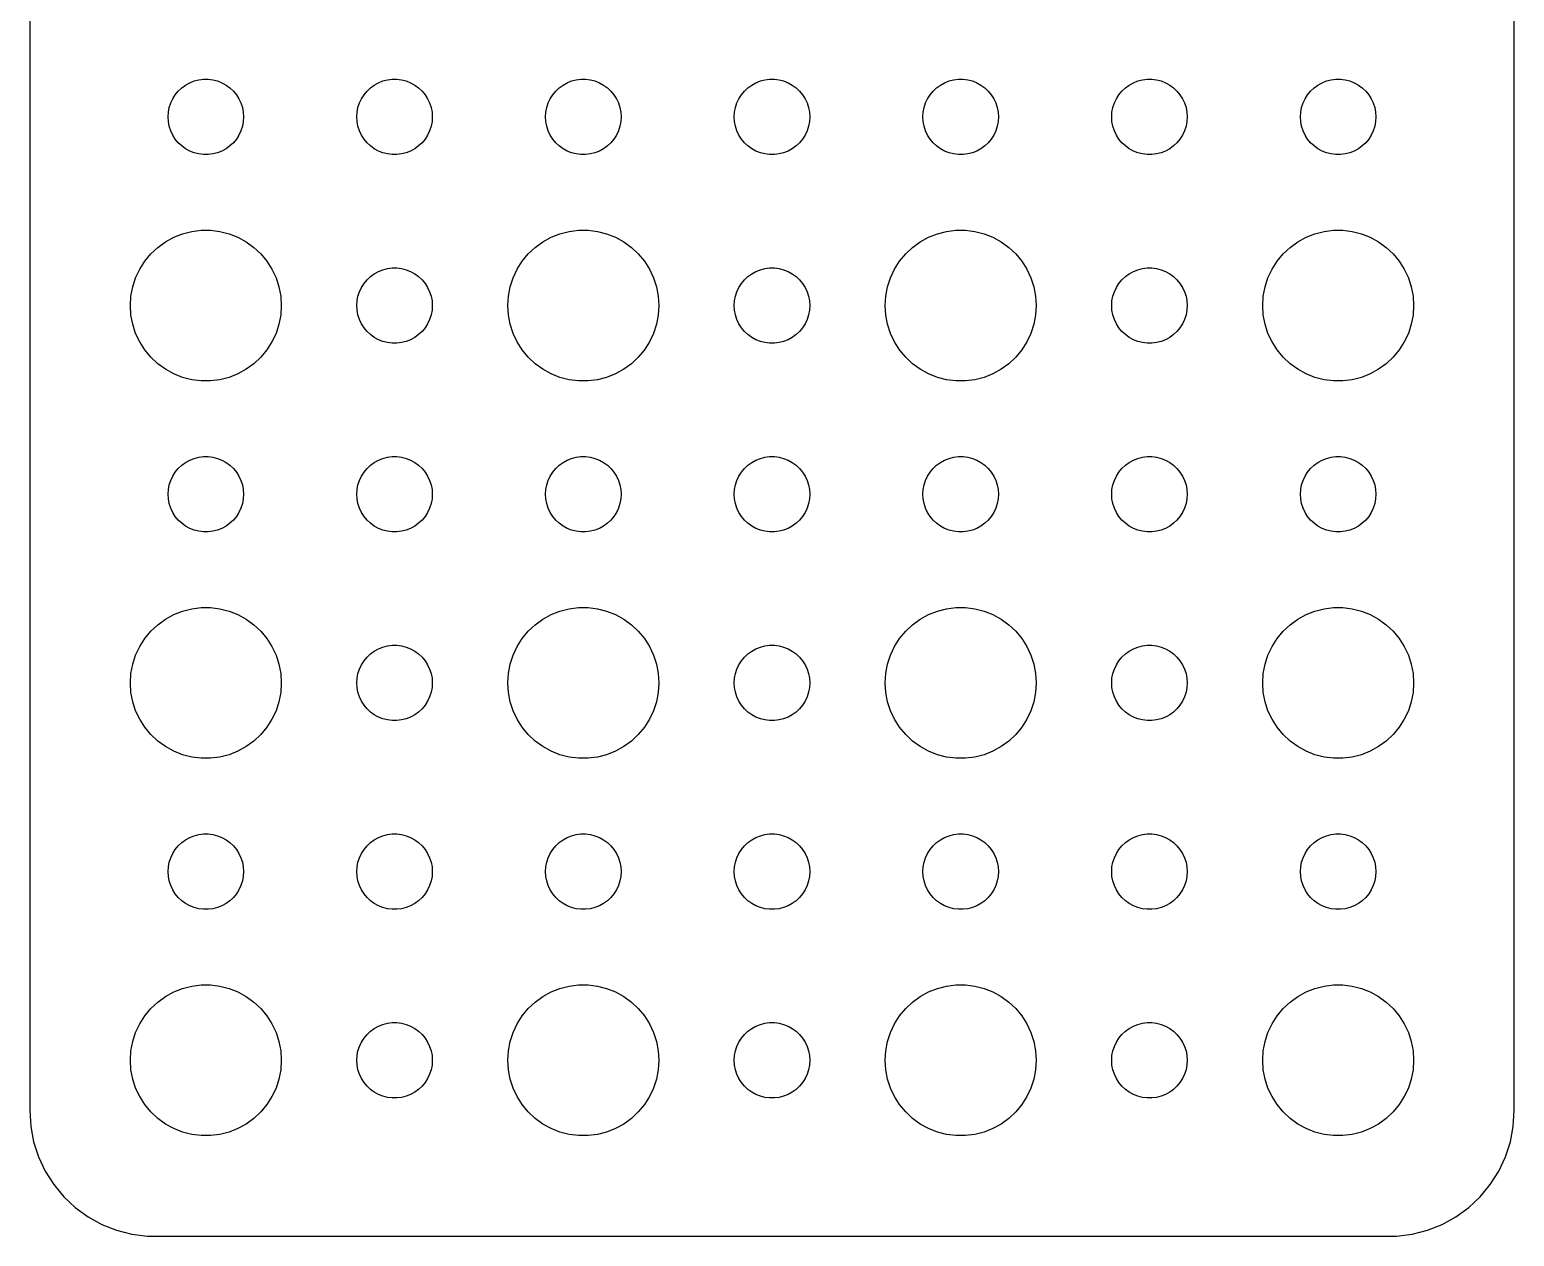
# Model space of a CAD drawing. Extents: x -30 to 30, y -52 to 52.
# Drawn here: x -29.5 to 29.5, y -52 to -4 of the extents above; entities that cross this region are included whole.
import ezdxf

# ---------------------------------------------------------------- set-up
doc = ezdxf.new("R2010")
doc.units = 0
doc.layers.get('0').update_dxf_attribs({"linetype": 'CONTINUOUS'})

msp = doc.modelspace()

# ---------------------------------------------------------------- linework, layer by layer
msp.add_lwpolyline([(-29.5, 47), (-29.5, -47), (-29.4606, -47.6267), (-29.3429, -48.2434), (-29.1489, -48.8406), (-28.8815, -49.4088), (-28.5451, -49.9389), (-28.1448, -50.4227), (-27.6871, -50.8526), (-27.1791, -51.2216), (-26.6289, -51.5241), (-26.0451, -51.7553), (-25.4369, -51.9114), (-24.814, -51.9901), (-24.5, -51.9901), (-24.5, -51.997), (24.5, -51.997), (24.5, -51.9901), (24.814, -51.9901), (25.4369, -51.9114), (26.0451, -51.7553), (26.6289, -51.5241), (27.1791, -51.2216), (27.6871, -50.8526), (28.1448, -50.4227), (28.5451, -49.9389), (28.8815, -49.4088), (29.1489, -48.8406), (29.3429, -48.2434), (29.4606, -47.6267), (29.5, -47), (29.5, 47)])
for points in [[(-22.5942, -8.99704), (-22.7811, -8.97343), (-22.9635, -8.92658), (-23.1387, -8.85724), (-23.3037, -8.76649), (-23.4561, -8.65577), (-23.5935, -8.52682), (-23.7135, -8.38168), (-23.8145, -8.22263), (-23.8947, -8.05219), (-23.9529, -7.87303), (-23.9882, -7.688), (-24, -7.5), (-23.9882, -7.312), (-23.9529, -7.12697), (-23.8947, -6.94781), (-23.8145, -6.77737), (-23.7135, -6.61832), (-23.5935, -6.47318), (-23.4561, -6.34423), (-23.3037, -6.23351), (-23.1387, -6.14276), (-22.9635, -6.07342), (-22.7811, -6.02657), (-22.5942, -6.00296), (-22.4058, -6.00296), (-22.2189, -6.02657), (-22.0365, -6.07342), (-21.8613, -6.14276), (-21.6963, -6.23351), (-21.5439, -6.34423), (-21.4065, -6.47318), (-21.2865, -6.61832), (-21.1855, -6.77737), (-21.1053, -6.94781), (-21.0471, -7.12697), (-21.0118, -7.312), (-21, -7.5), (-21.0118, -7.688), (-21.0471, -7.87303), (-21.1053, -8.05219), (-21.1855, -8.22263), (-21.2865, -8.38168), (-21.4065, -8.52682), (-21.5439, -8.65577), (-21.6963, -8.76649), (-21.8613, -8.85724), (-22.0365, -8.92658), (-22.2189, -8.97343), (-22.4058, -8.99704)], [(-15.0942, -8.99704), (-15.2811, -8.97343), (-15.4635, -8.92658), (-15.6387, -8.85724), (-15.8037, -8.76649), (-15.9561, -8.65577), (-16.0935, -8.52682), (-16.2135, -8.38168), (-16.3145, -8.22263), (-16.3947, -8.05219), (-16.4529, -7.87303), (-16.4882, -7.688), (-16.5, -7.5), (-16.4882, -7.312), (-16.4529, -7.12697), (-16.3947, -6.94781), (-16.3145, -6.77737), (-16.2135, -6.61832), (-16.0935, -6.47318), (-15.9561, -6.34423), (-15.8037, -6.23351), (-15.6387, -6.14276), (-15.4635, -6.07342), (-15.2811, -6.02657), (-15.0942, -6.00296), (-14.9058, -6.00296), (-14.7189, -6.02657), (-14.5365, -6.07342), (-14.3613, -6.14276), (-14.1963, -6.23351), (-14.0439, -6.34423), (-13.9065, -6.47318), (-13.7865, -6.61832), (-13.6855, -6.77737), (-13.6053, -6.94781), (-13.5471, -7.12697), (-13.5118, -7.312), (-13.5, -7.5), (-13.5118, -7.688), (-13.5471, -7.87303), (-13.6053, -8.05219), (-13.6855, -8.22263), (-13.7865, -8.38168), (-13.9065, -8.52682), (-14.0439, -8.65577), (-14.1963, -8.76649), (-14.3613, -8.85724), (-14.5365, -8.92658), (-14.7189, -8.97343), (-14.9058, -8.99704)], [(-7.59419, -8.99704), (-7.78107, -8.97343), (-7.96353, -8.92658), (-8.13867, -8.85724), (-8.30374, -8.76649), (-8.45614, -8.65577), (-8.59345, -8.52682), (-8.71353, -8.38168), (-8.81446, -8.22263), (-8.89466, -8.05219), (-8.95287, -7.87303), (-8.98817, -7.688), (-9, -7.5), (-8.98817, -7.312), (-8.95287, -7.12697), (-8.89466, -6.94781), (-8.81446, -6.77737), (-8.71353, -6.61832), (-8.59345, -6.47318), (-8.45614, -6.34423), (-8.30374, -6.23351), (-8.13867, -6.14276), (-7.96353, -6.07342), (-7.78107, -6.02657), (-7.59419, -6.00296), (-7.40581, -6.00296), (-7.21893, -6.02657), (-7.03647, -6.07342), (-6.86133, -6.14276), (-6.69626, -6.23351), (-6.54386, -6.34423), (-6.40655, -6.47318), (-6.28647, -6.61832), (-6.18554, -6.77737), (-6.10534, -6.94781), (-6.04713, -7.12697), (-6.01183, -7.312), (-6, -7.5), (-6.01183, -7.688), (-6.04713, -7.87303), (-6.10534, -8.05219), (-6.18554, -8.22263), (-6.28647, -8.38168), (-6.40655, -8.52682), (-6.54386, -8.65577), (-6.69626, -8.76649), (-6.86133, -8.85724), (-7.03647, -8.92658), (-7.21893, -8.97343), (-7.40581, -8.99704)], [(-0.094186, -8.99704), (-0.281072, -8.97343), (-0.463525, -8.92658), (-0.638669, -8.85724), (-0.80374, -8.76649), (-0.956136, -8.65577), (-1.09345, -8.52682), (-1.21353, -8.38168), (-1.31446, -8.22263), (-1.39466, -8.05219), (-1.45287, -7.87303), (-1.48817, -7.688), (-1.5, -7.5), (-1.48817, -7.312), (-1.45287, -7.12697), (-1.39466, -6.94781), (-1.31446, -6.77737), (-1.21353, -6.61832), (-1.09345, -6.47318), (-0.956136, -6.34423), (-0.80374, -6.23351), (-0.638669, -6.14276), (-0.463525, -6.07342), (-0.281072, -6.02657), (-0.094186, -6.00296), (0.094186, -6.00296), (0.281072, -6.02657), (0.463525, -6.07342), (0.638669, -6.14276), (0.80374, -6.23351), (0.956136, -6.34423), (1.09345, -6.47318), (1.21353, -6.61832), (1.31446, -6.77737), (1.39466, -6.94781), (1.45287, -7.12697), (1.48817, -7.312), (1.5, -7.5), (1.48817, -7.688), (1.45287, -7.87303), (1.39466, -8.05219), (1.31446, -8.22263), (1.21353, -8.38168), (1.09345, -8.52682), (0.956136, -8.65577), (0.80374, -8.76649), (0.638669, -8.85724), (0.463525, -8.92658), (0.281072, -8.97343), (0.094186, -8.99704)], [(7.40581, -8.99704), (7.21893, -8.97343), (7.03647, -8.92658), (6.86133, -8.85724), (6.69626, -8.76649), (6.54386, -8.65577), (6.40655, -8.52682), (6.28647, -8.38168), (6.18554, -8.22263), (6.10534, -8.05219), (6.04713, -7.87303), (6.01183, -7.688), (6, -7.5), (6.01183, -7.312), (6.04713, -7.12697), (6.10534, -6.94781), (6.18554, -6.77737), (6.28647, -6.61832), (6.40655, -6.47318), (6.54386, -6.34423), (6.69626, -6.23351), (6.86133, -6.14276), (7.03647, -6.07342), (7.21893, -6.02657), (7.40581, -6.00296), (7.59419, -6.00296), (7.78107, -6.02657), (7.96353, -6.07342), (8.13867, -6.14276), (8.30374, -6.23351), (8.45614, -6.34423), (8.59345, -6.47318), (8.71353, -6.61832), (8.81446, -6.77737), (8.89466, -6.94781), (8.95287, -7.12697), (8.98817, -7.312), (9, -7.5), (8.98817, -7.688), (8.95287, -7.87303), (8.89466, -8.05219), (8.81446, -8.22263), (8.71353, -8.38168), (8.59345, -8.52682), (8.45614, -8.65577), (8.30374, -8.76649), (8.13867, -8.85724), (7.96353, -8.92658), (7.78107, -8.97343), (7.59419, -8.99704)], [(14.9058, -8.99704), (14.7189, -8.97343), (14.5365, -8.92658), (14.3613, -8.85724), (14.1963, -8.76649), (14.0439, -8.65577), (13.9065, -8.52682), (13.7865, -8.38168), (13.6855, -8.22263), (13.6053, -8.05219), (13.5471, -7.87303), (13.5118, -7.688), (13.5, -7.5), (13.5118, -7.312), (13.5471, -7.12697), (13.6053, -6.94781), (13.6855, -6.77737), (13.7865, -6.61832), (13.9065, -6.47318), (14.0439, -6.34423), (14.1963, -6.23351), (14.3613, -6.14276), (14.5365, -6.07342), (14.7189, -6.02657), (14.9058, -6.00296), (15.0942, -6.00296), (15.2811, -6.02657), (15.4635, -6.07342), (15.6387, -6.14276), (15.8037, -6.23351), (15.9561, -6.34423), (16.0935, -6.47318), (16.2135, -6.61832), (16.3145, -6.77737), (16.3947, -6.94781), (16.4529, -7.12697), (16.4882, -7.312), (16.5, -7.5), (16.4882, -7.688), (16.4529, -7.87303), (16.3947, -8.05219), (16.3145, -8.22263), (16.2135, -8.38168), (16.0935, -8.52682), (15.9561, -8.65577), (15.8037, -8.76649), (15.6387, -8.85724), (15.4635, -8.92658), (15.2811, -8.97343), (15.0942, -8.99704)], [(22.4058, -8.99704), (22.2189, -8.97343), (22.0365, -8.92658), (21.8613, -8.85724), (21.6963, -8.76649), (21.5439, -8.65577), (21.4065, -8.52682), (21.2865, -8.38168), (21.1855, -8.22263), (21.1053, -8.05219), (21.0471, -7.87303), (21.0118, -7.688), (21, -7.5), (21.0118, -7.312), (21.0471, -7.12697), (21.1053, -6.94781), (21.1855, -6.77737), (21.2865, -6.61832), (21.4065, -6.47318), (21.5439, -6.34423), (21.6963, -6.23351), (21.8613, -6.14276), (22.0365, -6.07342), (22.2189, -6.02657), (22.4058, -6.00296), (22.5942, -6.00296), (22.7811, -6.02657), (22.9635, -6.07342), (23.1387, -6.14276), (23.3037, -6.23351), (23.4561, -6.34423), (23.5935, -6.47318), (23.7135, -6.61832), (23.8145, -6.77737), (23.8947, -6.94781), (23.9529, -7.12697), (23.9882, -7.312), (24, -7.5), (23.9882, -7.688), (23.9529, -7.87303), (23.8947, -8.05219), (23.8145, -8.22263), (23.7135, -8.38168), (23.5935, -8.52682), (23.4561, -8.65577), (23.3037, -8.76649), (23.1387, -8.85724), (22.9635, -8.92658), (22.7811, -8.97343), (22.5942, -8.99704)], [(-22.6884, -17.9941), (-23.0621, -17.9469), (-23.4271, -17.8532), (-23.7773, -17.7145), (-24.1075, -17.533), (-24.4123, -17.3115), (-24.6869, -17.0536), (-24.9271, -16.7634), (-25.1289, -16.4453), (-25.2893, -16.1044), (-25.4057, -15.7461), (-25.4763, -15.376), (-25.5, -15), (-25.4763, -14.624), (-25.4057, -14.2539), (-25.2893, -13.8956), (-25.1289, -13.5547), (-24.9271, -13.2366), (-24.6869, -12.9464), (-24.4123, -12.6885), (-24.1075, -12.467), (-23.7773, -12.2855), (-23.4271, -12.1468), (-23.0621, -12.0531), (-22.6884, -12.0059), (-22.3116, -12.0059), (-21.9379, -12.0531), (-21.5729, -12.1468), (-21.2227, -12.2855), (-20.8925, -12.467), (-20.5877, -12.6885), (-20.3131, -12.9464), (-20.0729, -13.2366), (-19.8711, -13.5547), (-19.7107, -13.8956), (-19.5943, -14.2539), (-19.5237, -14.624), (-19.5, -15), (-19.5237, -15.376), (-19.5943, -15.7461), (-19.7107, -16.1044), (-19.8711, -16.4453), (-20.0729, -16.7634), (-20.3131, -17.0536), (-20.5877, -17.3115), (-20.8925, -17.533), (-21.2227, -17.7145), (-21.5729, -17.8532), (-21.9379, -17.9469), (-22.3116, -17.9941)], [(-7.68837, -17.9941), (-8.06214, -17.9469), (-8.42705, -17.8532), (-8.77734, -17.7145), (-9.10748, -17.533), (-9.41227, -17.3115), (-9.68691, -17.0536), (-9.92705, -16.7634), (-10.1289, -16.4453), (-10.2893, -16.1044), (-10.4057, -15.7461), (-10.4763, -15.376), (-10.5, -15), (-10.4763, -14.624), (-10.4057, -14.2539), (-10.2893, -13.8956), (-10.1289, -13.5547), (-9.92705, -13.2366), (-9.68691, -12.9464), (-9.41227, -12.6885), (-9.10748, -12.467), (-8.77734, -12.2855), (-8.42705, -12.1468), (-8.06214, -12.0531), (-7.68837, -12.0059), (-7.31163, -12.0059), (-6.93786, -12.0531), (-6.57295, -12.1468), (-6.22266, -12.2855), (-5.89252, -12.467), (-5.58773, -12.6885), (-5.31309, -12.9464), (-5.07295, -13.2366), (-4.87108, -13.5547), (-4.71067, -13.8956), (-4.59425, -14.2539), (-4.52366, -14.624), (-4.5, -15), (-4.52366, -15.376), (-4.59425, -15.7461), (-4.71067, -16.1044), (-4.87108, -16.4453), (-5.07295, -16.7634), (-5.31309, -17.0536), (-5.58773, -17.3115), (-5.89252, -17.533), (-6.22266, -17.7145), (-6.57295, -17.8532), (-6.93786, -17.9469), (-7.31163, -17.9941)], [(7.31163, -17.9941), (6.93786, -17.9469), (6.57295, -17.8532), (6.22266, -17.7145), (5.89252, -17.533), (5.58773, -17.3115), (5.31309, -17.0536), (5.07295, -16.7634), (4.87108, -16.4453), (4.71067, -16.1044), (4.59425, -15.7461), (4.52366, -15.376), (4.5, -15), (4.52366, -14.624), (4.59425, -14.2539), (4.71067, -13.8956), (4.87108, -13.5547), (5.07295, -13.2366), (5.31309, -12.9464), (5.58773, -12.6885), (5.89252, -12.467), (6.22266, -12.2855), (6.57295, -12.1468), (6.93786, -12.0531), (7.31163, -12.0059), (7.68837, -12.0059), (8.06214, -12.0531), (8.42705, -12.1468), (8.77734, -12.2855), (9.10748, -12.467), (9.41227, -12.6885), (9.68691, -12.9464), (9.92705, -13.2366), (10.1289, -13.5547), (10.2893, -13.8956), (10.4057, -14.2539), (10.4763, -14.624), (10.5, -15), (10.4763, -15.376), (10.4057, -15.7461), (10.2893, -16.1044), (10.1289, -16.4453), (9.92705, -16.7634), (9.68691, -17.0536), (9.41227, -17.3115), (9.10748, -17.533), (8.77734, -17.7145), (8.42705, -17.8532), (8.06214, -17.9469), (7.68837, -17.9941)], [(22.3116, -17.9941), (21.9379, -17.9469), (21.5729, -17.8532), (21.2227, -17.7145), (20.8925, -17.533), (20.5877, -17.3115), (20.3131, -17.0536), (20.0729, -16.7634), (19.8711, -16.4453), (19.7107, -16.1044), (19.5943, -15.7461), (19.5237, -15.376), (19.5, -15), (19.5237, -14.624), (19.5943, -14.2539), (19.7107, -13.8956), (19.8711, -13.5547), (20.0729, -13.2366), (20.3131, -12.9464), (20.5877, -12.6885), (20.8925, -12.467), (21.2227, -12.2855), (21.5729, -12.1468), (21.9379, -12.0531), (22.3116, -12.0059), (22.6884, -12.0059), (23.0621, -12.0531), (23.4271, -12.1468), (23.7773, -12.2855), (24.1075, -12.467), (24.4123, -12.6885), (24.6869, -12.9464), (24.9271, -13.2366), (25.1289, -13.5547), (25.2893, -13.8956), (25.4057, -14.2539), (25.4763, -14.624), (25.5, -15), (25.4763, -15.376), (25.4057, -15.7461), (25.2893, -16.1044), (25.1289, -16.4453), (24.9271, -16.7634), (24.6869, -17.0536), (24.4123, -17.3115), (24.1075, -17.533), (23.7773, -17.7145), (23.4271, -17.8532), (23.0621, -17.9469), (22.6884, -17.9941)], [(-15.0942, -16.497), (-15.2811, -16.4734), (-15.4635, -16.4266), (-15.6387, -16.3572), (-15.8037, -16.2665), (-15.9561, -16.1558), (-16.0935, -16.0268), (-16.2135, -15.8817), (-16.3145, -15.7226), (-16.3947, -15.5522), (-16.4529, -15.373), (-16.4882, -15.188), (-16.5, -15), (-16.4882, -14.812), (-16.4529, -14.627), (-16.3947, -14.4478), (-16.3145, -14.2774), (-16.2135, -14.1183), (-16.0935, -13.9732), (-15.9561, -13.8442), (-15.8037, -13.7335), (-15.6387, -13.6428), (-15.4635, -13.5734), (-15.2811, -13.5266), (-15.0942, -13.503), (-14.9058, -13.503), (-14.7189, -13.5266), (-14.5365, -13.5734), (-14.3613, -13.6428), (-14.1963, -13.7335), (-14.0439, -13.8442), (-13.9065, -13.9732), (-13.7865, -14.1183), (-13.6855, -14.2774), (-13.6053, -14.4478), (-13.5471, -14.627), (-13.5118, -14.812), (-13.5, -15), (-13.5118, -15.188), (-13.5471, -15.373), (-13.6053, -15.5522), (-13.6855, -15.7226), (-13.7865, -15.8817), (-13.9065, -16.0268), (-14.0439, -16.1558), (-14.1963, -16.2665), (-14.3613, -16.3572), (-14.5365, -16.4266), (-14.7189, -16.4734), (-14.9058, -16.497)], [(-0.094186, -16.497), (-0.281072, -16.4734), (-0.463525, -16.4266), (-0.638669, -16.3572), (-0.80374, -16.2665), (-0.956136, -16.1558), (-1.09345, -16.0268), (-1.21353, -15.8817), (-1.31446, -15.7226), (-1.39466, -15.5522), (-1.45287, -15.373), (-1.48817, -15.188), (-1.5, -15), (-1.48817, -14.812), (-1.45287, -14.627), (-1.39466, -14.4478), (-1.31446, -14.2774), (-1.21353, -14.1183), (-1.09345, -13.9732), (-0.956136, -13.8442), (-0.80374, -13.7335), (-0.638669, -13.6428), (-0.463525, -13.5734), (-0.281072, -13.5266), (-0.094186, -13.503), (0.094186, -13.503), (0.281072, -13.5266), (0.463525, -13.5734), (0.638669, -13.6428), (0.80374, -13.7335), (0.956136, -13.8442), (1.09345, -13.9732), (1.21353, -14.1183), (1.31446, -14.2774), (1.39466, -14.4478), (1.45287, -14.627), (1.48817, -14.812), (1.5, -15), (1.48817, -15.188), (1.45287, -15.373), (1.39466, -15.5522), (1.31446, -15.7226), (1.21353, -15.8817), (1.09345, -16.0268), (0.956136, -16.1558), (0.80374, -16.2665), (0.638669, -16.3572), (0.463525, -16.4266), (0.281072, -16.4734), (0.094186, -16.497)], [(14.9058, -16.497), (14.7189, -16.4734), (14.5365, -16.4266), (14.3613, -16.3572), (14.1963, -16.2665), (14.0439, -16.1558), (13.9065, -16.0268), (13.7865, -15.8817), (13.6855, -15.7226), (13.6053, -15.5522), (13.5471, -15.373), (13.5118, -15.188), (13.5, -15), (13.5118, -14.812), (13.5471, -14.627), (13.6053, -14.4478), (13.6855, -14.2774), (13.7865, -14.1183), (13.9065, -13.9732), (14.0439, -13.8442), (14.1963, -13.7335), (14.3613, -13.6428), (14.5365, -13.5734), (14.7189, -13.5266), (14.9058, -13.503), (15.0942, -13.503), (15.2811, -13.5266), (15.4635, -13.5734), (15.6387, -13.6428), (15.8037, -13.7335), (15.9561, -13.8442), (16.0935, -13.9732), (16.2135, -14.1183), (16.3145, -14.2774), (16.3947, -14.4478), (16.4529, -14.627), (16.4882, -14.812), (16.5, -15), (16.4882, -15.188), (16.4529, -15.373), (16.3947, -15.5522), (16.3145, -15.7226), (16.2135, -15.8817), (16.0935, -16.0268), (15.9561, -16.1558), (15.8037, -16.2665), (15.6387, -16.3572), (15.4635, -16.4266), (15.2811, -16.4734), (15.0942, -16.497)], [(-22.5942, -23.997), (-22.7811, -23.9734), (-22.9635, -23.9266), (-23.1387, -23.8572), (-23.3037, -23.7665), (-23.4561, -23.6558), (-23.5935, -23.5268), (-23.7135, -23.3817), (-23.8145, -23.2226), (-23.8947, -23.0522), (-23.9529, -22.873), (-23.9882, -22.688), (-24, -22.5), (-23.9882, -22.312), (-23.9529, -22.127), (-23.8947, -21.9478), (-23.8145, -21.7774), (-23.7135, -21.6183), (-23.5935, -21.4732), (-23.4561, -21.3442), (-23.3037, -21.2335), (-23.1387, -21.1428), (-22.9635, -21.0734), (-22.7811, -21.0266), (-22.5942, -21.003), (-22.4058, -21.003), (-22.2189, -21.0266), (-22.0365, -21.0734), (-21.8613, -21.1428), (-21.6963, -21.2335), (-21.5439, -21.3442), (-21.4065, -21.4732), (-21.2865, -21.6183), (-21.1855, -21.7774), (-21.1053, -21.9478), (-21.0471, -22.127), (-21.0118, -22.312), (-21, -22.5), (-21.0118, -22.688), (-21.0471, -22.873), (-21.1053, -23.0522), (-21.1855, -23.2226), (-21.2865, -23.3817), (-21.4065, -23.5268), (-21.5439, -23.6558), (-21.6963, -23.7665), (-21.8613, -23.8572), (-22.0365, -23.9266), (-22.2189, -23.9734), (-22.4058, -23.997)], [(-15.0942, -23.997), (-15.2811, -23.9734), (-15.4635, -23.9266), (-15.6387, -23.8572), (-15.8037, -23.7665), (-15.9561, -23.6558), (-16.0935, -23.5268), (-16.2135, -23.3817), (-16.3145, -23.2226), (-16.3947, -23.0522), (-16.4529, -22.873), (-16.4882, -22.688), (-16.5, -22.5), (-16.4882, -22.312), (-16.4529, -22.127), (-16.3947, -21.9478), (-16.3145, -21.7774), (-16.2135, -21.6183), (-16.0935, -21.4732), (-15.9561, -21.3442), (-15.8037, -21.2335), (-15.6387, -21.1428), (-15.4635, -21.0734), (-15.2811, -21.0266), (-15.0942, -21.003), (-14.9058, -21.003), (-14.7189, -21.0266), (-14.5365, -21.0734), (-14.3613, -21.1428), (-14.1963, -21.2335), (-14.0439, -21.3442), (-13.9065, -21.4732), (-13.7865, -21.6183), (-13.6855, -21.7774), (-13.6053, -21.9478), (-13.5471, -22.127), (-13.5118, -22.312), (-13.5, -22.5), (-13.5118, -22.688), (-13.5471, -22.873), (-13.6053, -23.0522), (-13.6855, -23.2226), (-13.7865, -23.3817), (-13.9065, -23.5268), (-14.0439, -23.6558), (-14.1963, -23.7665), (-14.3613, -23.8572), (-14.5365, -23.9266), (-14.7189, -23.9734), (-14.9058, -23.997)], [(-7.59419, -23.997), (-7.78107, -23.9734), (-7.96353, -23.9266), (-8.13867, -23.8572), (-8.30374, -23.7665), (-8.45614, -23.6558), (-8.59345, -23.5268), (-8.71353, -23.3817), (-8.81446, -23.2226), (-8.89466, -23.0522), (-8.95287, -22.873), (-8.98817, -22.688), (-9, -22.5), (-8.98817, -22.312), (-8.95287, -22.127), (-8.89466, -21.9478), (-8.81446, -21.7774), (-8.71353, -21.6183), (-8.59345, -21.4732), (-8.45614, -21.3442), (-8.30374, -21.2335), (-8.13867, -21.1428), (-7.96353, -21.0734), (-7.78107, -21.0266), (-7.59419, -21.003), (-7.40581, -21.003), (-7.21893, -21.0266), (-7.03647, -21.0734), (-6.86133, -21.1428), (-6.69626, -21.2335), (-6.54386, -21.3442), (-6.40655, -21.4732), (-6.28647, -21.6183), (-6.18554, -21.7774), (-6.10534, -21.9478), (-6.04713, -22.127), (-6.01183, -22.312), (-6, -22.5), (-6.01183, -22.688), (-6.04713, -22.873), (-6.10534, -23.0522), (-6.18554, -23.2226), (-6.28647, -23.3817), (-6.40655, -23.5268), (-6.54386, -23.6558), (-6.69626, -23.7665), (-6.86133, -23.8572), (-7.03647, -23.9266), (-7.21893, -23.9734), (-7.40581, -23.997)], [(-0.094186, -23.997), (-0.281072, -23.9734), (-0.463525, -23.9266), (-0.638669, -23.8572), (-0.80374, -23.7665), (-0.956136, -23.6558), (-1.09345, -23.5268), (-1.21353, -23.3817), (-1.31446, -23.2226), (-1.39466, -23.0522), (-1.45287, -22.873), (-1.48817, -22.688), (-1.5, -22.5), (-1.48817, -22.312), (-1.45287, -22.127), (-1.39466, -21.9478), (-1.31446, -21.7774), (-1.21353, -21.6183), (-1.09345, -21.4732), (-0.956136, -21.3442), (-0.80374, -21.2335), (-0.638669, -21.1428), (-0.463525, -21.0734), (-0.281072, -21.0266), (-0.094186, -21.003), (0.094186, -21.003), (0.281072, -21.0266), (0.463525, -21.0734), (0.638669, -21.1428), (0.80374, -21.2335), (0.956136, -21.3442), (1.09345, -21.4732), (1.21353, -21.6183), (1.31446, -21.7774), (1.39466, -21.9478), (1.45287, -22.127), (1.48817, -22.312), (1.5, -22.5), (1.48817, -22.688), (1.45287, -22.873), (1.39466, -23.0522), (1.31446, -23.2226), (1.21353, -23.3817), (1.09345, -23.5268), (0.956136, -23.6558), (0.80374, -23.7665), (0.638669, -23.8572), (0.463525, -23.9266), (0.281072, -23.9734), (0.094186, -23.997)], [(7.40581, -23.997), (7.21893, -23.9734), (7.03647, -23.9266), (6.86133, -23.8572), (6.69626, -23.7665), (6.54386, -23.6558), (6.40655, -23.5268), (6.28647, -23.3817), (6.18554, -23.2226), (6.10534, -23.0522), (6.04713, -22.873), (6.01183, -22.688), (6, -22.5), (6.01183, -22.312), (6.04713, -22.127), (6.10534, -21.9478), (6.18554, -21.7774), (6.28647, -21.6183), (6.40655, -21.4732), (6.54386, -21.3442), (6.69626, -21.2335), (6.86133, -21.1428), (7.03647, -21.0734), (7.21893, -21.0266), (7.40581, -21.003), (7.59419, -21.003), (7.78107, -21.0266), (7.96353, -21.0734), (8.13867, -21.1428), (8.30374, -21.2335), (8.45614, -21.3442), (8.59345, -21.4732), (8.71353, -21.6183), (8.81446, -21.7774), (8.89466, -21.9478), (8.95287, -22.127), (8.98817, -22.312), (9, -22.5), (8.98817, -22.688), (8.95287, -22.873), (8.89466, -23.0522), (8.81446, -23.2226), (8.71353, -23.3817), (8.59345, -23.5268), (8.45614, -23.6558), (8.30374, -23.7665), (8.13867, -23.8572), (7.96353, -23.9266), (7.78107, -23.9734), (7.59419, -23.997)], [(14.9058, -23.997), (14.7189, -23.9734), (14.5365, -23.9266), (14.3613, -23.8572), (14.1963, -23.7665), (14.0439, -23.6558), (13.9065, -23.5268), (13.7865, -23.3817), (13.6855, -23.2226), (13.6053, -23.0522), (13.5471, -22.873), (13.5118, -22.688), (13.5, -22.5), (13.5118, -22.312), (13.5471, -22.127), (13.6053, -21.9478), (13.6855, -21.7774), (13.7865, -21.6183), (13.9065, -21.4732), (14.0439, -21.3442), (14.1963, -21.2335), (14.3613, -21.1428), (14.5365, -21.0734), (14.7189, -21.0266), (14.9058, -21.003), (15.0942, -21.003), (15.2811, -21.0266), (15.4635, -21.0734), (15.6387, -21.1428), (15.8037, -21.2335), (15.9561, -21.3442), (16.0935, -21.4732), (16.2135, -21.6183), (16.3145, -21.7774), (16.3947, -21.9478), (16.4529, -22.127), (16.4882, -22.312), (16.5, -22.5), (16.4882, -22.688), (16.4529, -22.873), (16.3947, -23.0522), (16.3145, -23.2226), (16.2135, -23.3817), (16.0935, -23.5268), (15.9561, -23.6558), (15.8037, -23.7665), (15.6387, -23.8572), (15.4635, -23.9266), (15.2811, -23.9734), (15.0942, -23.997)], [(22.4058, -23.997), (22.2189, -23.9734), (22.0365, -23.9266), (21.8613, -23.8572), (21.6963, -23.7665), (21.5439, -23.6558), (21.4065, -23.5268), (21.2865, -23.3817), (21.1855, -23.2226), (21.1053, -23.0522), (21.0471, -22.873), (21.0118, -22.688), (21, -22.5), (21.0118, -22.312), (21.0471, -22.127), (21.1053, -21.9478), (21.1855, -21.7774), (21.2865, -21.6183), (21.4065, -21.4732), (21.5439, -21.3442), (21.6963, -21.2335), (21.8613, -21.1428), (22.0365, -21.0734), (22.2189, -21.0266), (22.4058, -21.003), (22.5942, -21.003), (22.7811, -21.0266), (22.9635, -21.0734), (23.1387, -21.1428), (23.3037, -21.2335), (23.4561, -21.3442), (23.5935, -21.4732), (23.7135, -21.6183), (23.8145, -21.7774), (23.8947, -21.9478), (23.9529, -22.127), (23.9882, -22.312), (24, -22.5), (23.9882, -22.688), (23.9529, -22.873), (23.8947, -23.0522), (23.8145, -23.2226), (23.7135, -23.3817), (23.5935, -23.5268), (23.4561, -23.6558), (23.3037, -23.7665), (23.1387, -23.8572), (22.9635, -23.9266), (22.7811, -23.9734), (22.5942, -23.997)], [(-22.6884, -32.9941), (-23.0621, -32.9469), (-23.4271, -32.8532), (-23.7773, -32.7145), (-24.1075, -32.533), (-24.4123, -32.3115), (-24.6869, -32.0536), (-24.9271, -31.7634), (-25.1289, -31.4453), (-25.2893, -31.1044), (-25.4057, -30.7461), (-25.4763, -30.376), (-25.5, -30), (-25.4763, -29.624), (-25.4057, -29.2539), (-25.2893, -28.8956), (-25.1289, -28.5547), (-24.9271, -28.2366), (-24.6869, -27.9464), (-24.4123, -27.6885), (-24.1075, -27.467), (-23.7773, -27.2855), (-23.4271, -27.1468), (-23.0621, -27.0531), (-22.6884, -27.0059), (-22.3116, -27.0059), (-21.9379, -27.0531), (-21.5729, -27.1468), (-21.2227, -27.2855), (-20.8925, -27.467), (-20.5877, -27.6885), (-20.3131, -27.9464), (-20.0729, -28.2366), (-19.8711, -28.5547), (-19.7107, -28.8956), (-19.5943, -29.2539), (-19.5237, -29.624), (-19.5, -30), (-19.5237, -30.376), (-19.5943, -30.7461), (-19.7107, -31.1044), (-19.8711, -31.4453), (-20.0729, -31.7634), (-20.3131, -32.0536), (-20.5877, -32.3115), (-20.8925, -32.533), (-21.2227, -32.7145), (-21.5729, -32.8532), (-21.9379, -32.9469), (-22.3116, -32.9941)], [(-7.68837, -32.9941), (-8.06214, -32.9469), (-8.42705, -32.8532), (-8.77734, -32.7145), (-9.10748, -32.533), (-9.41227, -32.3115), (-9.68691, -32.0536), (-9.92705, -31.7634), (-10.1289, -31.4453), (-10.2893, -31.1044), (-10.4057, -30.7461), (-10.4763, -30.376), (-10.5, -30), (-10.4763, -29.624), (-10.4057, -29.2539), (-10.2893, -28.8956), (-10.1289, -28.5547), (-9.92705, -28.2366), (-9.68691, -27.9464), (-9.41227, -27.6885), (-9.10748, -27.467), (-8.77734, -27.2855), (-8.42705, -27.1468), (-8.06214, -27.0531), (-7.68837, -27.0059), (-7.31163, -27.0059), (-6.93786, -27.0531), (-6.57295, -27.1468), (-6.22266, -27.2855), (-5.89252, -27.467), (-5.58773, -27.6885), (-5.31309, -27.9464), (-5.07295, -28.2366), (-4.87108, -28.5547), (-4.71067, -28.8956), (-4.59425, -29.2539), (-4.52366, -29.624), (-4.5, -30), (-4.52366, -30.376), (-4.59425, -30.7461), (-4.71067, -31.1044), (-4.87108, -31.4453), (-5.07295, -31.7634), (-5.31309, -32.0536), (-5.58773, -32.3115), (-5.89252, -32.533), (-6.22266, -32.7145), (-6.57295, -32.8532), (-6.93786, -32.9469), (-7.31163, -32.9941)], [(7.31163, -32.9941), (6.93786, -32.9469), (6.57295, -32.8532), (6.22266, -32.7145), (5.89252, -32.533), (5.58773, -32.3115), (5.31309, -32.0536), (5.07295, -31.7634), (4.87108, -31.4453), (4.71067, -31.1044), (4.59425, -30.7461), (4.52366, -30.376), (4.5, -30), (4.52366, -29.624), (4.59425, -29.2539), (4.71067, -28.8956), (4.87108, -28.5547), (5.07295, -28.2366), (5.31309, -27.9464), (5.58773, -27.6885), (5.89252, -27.467), (6.22266, -27.2855), (6.57295, -27.1468), (6.93786, -27.0531), (7.31163, -27.0059), (7.68837, -27.0059), (8.06214, -27.0531), (8.42705, -27.1468), (8.77734, -27.2855), (9.10748, -27.467), (9.41227, -27.6885), (9.68691, -27.9464), (9.92705, -28.2366), (10.1289, -28.5547), (10.2893, -28.8956), (10.4057, -29.2539), (10.4763, -29.624), (10.5, -30), (10.4763, -30.376), (10.4057, -30.7461), (10.2893, -31.1044), (10.1289, -31.4453), (9.92705, -31.7634), (9.68691, -32.0536), (9.41227, -32.3115), (9.10748, -32.533), (8.77734, -32.7145), (8.42705, -32.8532), (8.06214, -32.9469), (7.68837, -32.9941)], [(22.3116, -32.9941), (21.9379, -32.9469), (21.5729, -32.8532), (21.2227, -32.7145), (20.8925, -32.533), (20.5877, -32.3115), (20.3131, -32.0536), (20.0729, -31.7634), (19.8711, -31.4453), (19.7107, -31.1044), (19.5943, -30.7461), (19.5237, -30.376), (19.5, -30), (19.5237, -29.624), (19.5943, -29.2539), (19.7107, -28.8956), (19.8711, -28.5547), (20.0729, -28.2366), (20.3131, -27.9464), (20.5877, -27.6885), (20.8925, -27.467), (21.2227, -27.2855), (21.5729, -27.1468), (21.9379, -27.0531), (22.3116, -27.0059), (22.6884, -27.0059), (23.0621, -27.0531), (23.4271, -27.1468), (23.7773, -27.2855), (24.1075, -27.467), (24.4123, -27.6885), (24.6869, -27.9464), (24.9271, -28.2366), (25.1289, -28.5547), (25.2893, -28.8956), (25.4057, -29.2539), (25.4763, -29.624), (25.5, -30), (25.4763, -30.376), (25.4057, -30.7461), (25.2893, -31.1044), (25.1289, -31.4453), (24.9271, -31.7634), (24.6869, -32.0536), (24.4123, -32.3115), (24.1075, -32.533), (23.7773, -32.7145), (23.4271, -32.8532), (23.0621, -32.9469), (22.6884, -32.9941)], [(-15.0942, -31.497), (-15.2811, -31.4734), (-15.4635, -31.4266), (-15.6387, -31.3572), (-15.8037, -31.2665), (-15.9561, -31.1558), (-16.0935, -31.0268), (-16.2135, -30.8817), (-16.3145, -30.7226), (-16.3947, -30.5522), (-16.4529, -30.373), (-16.4882, -30.188), (-16.5, -30), (-16.4882, -29.812), (-16.4529, -29.627), (-16.3947, -29.4478), (-16.3145, -29.2774), (-16.2135, -29.1183), (-16.0935, -28.9732), (-15.9561, -28.8442), (-15.8037, -28.7335), (-15.6387, -28.6428), (-15.4635, -28.5734), (-15.2811, -28.5266), (-15.0942, -28.503), (-14.9058, -28.503), (-14.7189, -28.5266), (-14.5365, -28.5734), (-14.3613, -28.6428), (-14.1963, -28.7335), (-14.0439, -28.8442), (-13.9065, -28.9732), (-13.7865, -29.1183), (-13.6855, -29.2774), (-13.6053, -29.4478), (-13.5471, -29.627), (-13.5118, -29.812), (-13.5, -30), (-13.5118, -30.188), (-13.5471, -30.373), (-13.6053, -30.5522), (-13.6855, -30.7226), (-13.7865, -30.8817), (-13.9065, -31.0268), (-14.0439, -31.1558), (-14.1963, -31.2665), (-14.3613, -31.3572), (-14.5365, -31.4266), (-14.7189, -31.4734), (-14.9058, -31.497)], [(-0.094186, -31.497), (-0.281072, -31.4734), (-0.463525, -31.4266), (-0.638669, -31.3572), (-0.80374, -31.2665), (-0.956136, -31.1558), (-1.09345, -31.0268), (-1.21353, -30.8817), (-1.31446, -30.7226), (-1.39466, -30.5522), (-1.45287, -30.373), (-1.48817, -30.188), (-1.5, -30), (-1.48817, -29.812), (-1.45287, -29.627), (-1.39466, -29.4478), (-1.31446, -29.2774), (-1.21353, -29.1183), (-1.09345, -28.9732), (-0.956136, -28.8442), (-0.80374, -28.7335), (-0.638669, -28.6428), (-0.463525, -28.5734), (-0.281072, -28.5266), (-0.094186, -28.503), (0.094186, -28.503), (0.281072, -28.5266), (0.463525, -28.5734), (0.638669, -28.6428), (0.80374, -28.7335), (0.956136, -28.8442), (1.09345, -28.9732), (1.21353, -29.1183), (1.31446, -29.2774), (1.39466, -29.4478), (1.45287, -29.627), (1.48817, -29.812), (1.5, -30), (1.48817, -30.188), (1.45287, -30.373), (1.39466, -30.5522), (1.31446, -30.7226), (1.21353, -30.8817), (1.09345, -31.0268), (0.956136, -31.1558), (0.80374, -31.2665), (0.638669, -31.3572), (0.463525, -31.4266), (0.281072, -31.4734), (0.094186, -31.497)], [(14.9058, -31.497), (14.7189, -31.4734), (14.5365, -31.4266), (14.3613, -31.3572), (14.1963, -31.2665), (14.0439, -31.1558), (13.9065, -31.0268), (13.7865, -30.8817), (13.6855, -30.7226), (13.6053, -30.5522), (13.5471, -30.373), (13.5118, -30.188), (13.5, -30), (13.5118, -29.812), (13.5471, -29.627), (13.6053, -29.4478), (13.6855, -29.2774), (13.7865, -29.1183), (13.9065, -28.9732), (14.0439, -28.8442), (14.1963, -28.7335), (14.3613, -28.6428), (14.5365, -28.5734), (14.7189, -28.5266), (14.9058, -28.503), (15.0942, -28.503), (15.2811, -28.5266), (15.4635, -28.5734), (15.6387, -28.6428), (15.8037, -28.7335), (15.9561, -28.8442), (16.0935, -28.9732), (16.2135, -29.1183), (16.3145, -29.2774), (16.3947, -29.4478), (16.4529, -29.627), (16.4882, -29.812), (16.5, -30), (16.4882, -30.188), (16.4529, -30.373), (16.3947, -30.5522), (16.3145, -30.7226), (16.2135, -30.8817), (16.0935, -31.0268), (15.9561, -31.1558), (15.8037, -31.2665), (15.6387, -31.3572), (15.4635, -31.4266), (15.2811, -31.4734), (15.0942, -31.497)], [(-22.5942, -38.997), (-22.7811, -38.9734), (-22.9635, -38.9266), (-23.1387, -38.8572), (-23.3037, -38.7665), (-23.4561, -38.6558), (-23.5935, -38.5268), (-23.7135, -38.3817), (-23.8145, -38.2226), (-23.8947, -38.0522), (-23.9529, -37.873), (-23.9882, -37.688), (-24, -37.5), (-23.9882, -37.312), (-23.9529, -37.127), (-23.8947, -36.9478), (-23.8145, -36.7774), (-23.7135, -36.6183), (-23.5935, -36.4732), (-23.4561, -36.3442), (-23.3037, -36.2335), (-23.1387, -36.1428), (-22.9635, -36.0734), (-22.7811, -36.0266), (-22.5942, -36.003), (-22.4058, -36.003), (-22.2189, -36.0266), (-22.0365, -36.0734), (-21.8613, -36.1428), (-21.6963, -36.2335), (-21.5439, -36.3442), (-21.4065, -36.4732), (-21.2865, -36.6183), (-21.1855, -36.7774), (-21.1053, -36.9478), (-21.0471, -37.127), (-21.0118, -37.312), (-21, -37.5), (-21.0118, -37.688), (-21.0471, -37.873), (-21.1053, -38.0522), (-21.1855, -38.2226), (-21.2865, -38.3817), (-21.4065, -38.5268), (-21.5439, -38.6558), (-21.6963, -38.7665), (-21.8613, -38.8572), (-22.0365, -38.9266), (-22.2189, -38.9734), (-22.4058, -38.997)], [(-15.0942, -38.997), (-15.2811, -38.9734), (-15.4635, -38.9266), (-15.6387, -38.8572), (-15.8037, -38.7665), (-15.9561, -38.6558), (-16.0935, -38.5268), (-16.2135, -38.3817), (-16.3145, -38.2226), (-16.3947, -38.0522), (-16.4529, -37.873), (-16.4882, -37.688), (-16.5, -37.5), (-16.4882, -37.312), (-16.4529, -37.127), (-16.3947, -36.9478), (-16.3145, -36.7774), (-16.2135, -36.6183), (-16.0935, -36.4732), (-15.9561, -36.3442), (-15.8037, -36.2335), (-15.6387, -36.1428), (-15.4635, -36.0734), (-15.2811, -36.0266), (-15.0942, -36.003), (-14.9058, -36.003), (-14.7189, -36.0266), (-14.5365, -36.0734), (-14.3613, -36.1428), (-14.1963, -36.2335), (-14.0439, -36.3442), (-13.9065, -36.4732), (-13.7865, -36.6183), (-13.6855, -36.7774), (-13.6053, -36.9478), (-13.5471, -37.127), (-13.5118, -37.312), (-13.5, -37.5), (-13.5118, -37.688), (-13.5471, -37.873), (-13.6053, -38.0522), (-13.6855, -38.2226), (-13.7865, -38.3817), (-13.9065, -38.5268), (-14.0439, -38.6558), (-14.1963, -38.7665), (-14.3613, -38.8572), (-14.5365, -38.9266), (-14.7189, -38.9734), (-14.9058, -38.997)], [(-7.59419, -38.997), (-7.78107, -38.9734), (-7.96353, -38.9266), (-8.13867, -38.8572), (-8.30374, -38.7665), (-8.45614, -38.6558), (-8.59345, -38.5268), (-8.71353, -38.3817), (-8.81446, -38.2226), (-8.89466, -38.0522), (-8.95287, -37.873), (-8.98817, -37.688), (-9, -37.5), (-8.98817, -37.312), (-8.95287, -37.127), (-8.89466, -36.9478), (-8.81446, -36.7774), (-8.71353, -36.6183), (-8.59345, -36.4732), (-8.45614, -36.3442), (-8.30374, -36.2335), (-8.13867, -36.1428), (-7.96353, -36.0734), (-7.78107, -36.0266), (-7.59419, -36.003), (-7.40581, -36.003), (-7.21893, -36.0266), (-7.03647, -36.0734), (-6.86133, -36.1428), (-6.69626, -36.2335), (-6.54386, -36.3442), (-6.40655, -36.4732), (-6.28647, -36.6183), (-6.18554, -36.7774), (-6.10534, -36.9478), (-6.04713, -37.127), (-6.01183, -37.312), (-6, -37.5), (-6.01183, -37.688), (-6.04713, -37.873), (-6.10534, -38.0522), (-6.18554, -38.2226), (-6.28647, -38.3817), (-6.40655, -38.5268), (-6.54386, -38.6558), (-6.69626, -38.7665), (-6.86133, -38.8572), (-7.03647, -38.9266), (-7.21893, -38.9734), (-7.40581, -38.997)], [(-0.094186, -38.997), (-0.281072, -38.9734), (-0.463525, -38.9266), (-0.638669, -38.8572), (-0.80374, -38.7665), (-0.956136, -38.6558), (-1.09345, -38.5268), (-1.21353, -38.3817), (-1.31446, -38.2226), (-1.39466, -38.0522), (-1.45287, -37.873), (-1.48817, -37.688), (-1.5, -37.5), (-1.48817, -37.312), (-1.45287, -37.127), (-1.39466, -36.9478), (-1.31446, -36.7774), (-1.21353, -36.6183), (-1.09345, -36.4732), (-0.956136, -36.3442), (-0.80374, -36.2335), (-0.638669, -36.1428), (-0.463525, -36.0734), (-0.281072, -36.0266), (-0.094186, -36.003), (0.094186, -36.003), (0.281072, -36.0266), (0.463525, -36.0734), (0.638669, -36.1428), (0.80374, -36.2335), (0.956136, -36.3442), (1.09345, -36.4732), (1.21353, -36.6183), (1.31446, -36.7774), (1.39466, -36.9478), (1.45287, -37.127), (1.48817, -37.312), (1.5, -37.5), (1.48817, -37.688), (1.45287, -37.873), (1.39466, -38.0522), (1.31446, -38.2226), (1.21353, -38.3817), (1.09345, -38.5268), (0.956136, -38.6558), (0.80374, -38.7665), (0.638669, -38.8572), (0.463525, -38.9266), (0.281072, -38.9734), (0.094186, -38.997)], [(7.40581, -38.997), (7.21893, -38.9734), (7.03647, -38.9266), (6.86133, -38.8572), (6.69626, -38.7665), (6.54386, -38.6558), (6.40655, -38.5268), (6.28647, -38.3817), (6.18554, -38.2226), (6.10534, -38.0522), (6.04713, -37.873), (6.01183, -37.688), (6, -37.5), (6.01183, -37.312), (6.04713, -37.127), (6.10534, -36.9478), (6.18554, -36.7774), (6.28647, -36.6183), (6.40655, -36.4732), (6.54386, -36.3442), (6.69626, -36.2335), (6.86133, -36.1428), (7.03647, -36.0734), (7.21893, -36.0266), (7.40581, -36.003), (7.59419, -36.003), (7.78107, -36.0266), (7.96353, -36.0734), (8.13867, -36.1428), (8.30374, -36.2335), (8.45614, -36.3442), (8.59345, -36.4732), (8.71353, -36.6183), (8.81446, -36.7774), (8.89466, -36.9478), (8.95287, -37.127), (8.98817, -37.312), (9, -37.5), (8.98817, -37.688), (8.95287, -37.873), (8.89466, -38.0522), (8.81446, -38.2226), (8.71353, -38.3817), (8.59345, -38.5268), (8.45614, -38.6558), (8.30374, -38.7665), (8.13867, -38.8572), (7.96353, -38.9266), (7.78107, -38.9734), (7.59419, -38.997)], [(14.9058, -38.997), (14.7189, -38.9734), (14.5365, -38.9266), (14.3613, -38.8572), (14.1963, -38.7665), (14.0439, -38.6558), (13.9065, -38.5268), (13.7865, -38.3817), (13.6855, -38.2226), (13.6053, -38.0522), (13.5471, -37.873), (13.5118, -37.688), (13.5, -37.5), (13.5118, -37.312), (13.5471, -37.127), (13.6053, -36.9478), (13.6855, -36.7774), (13.7865, -36.6183), (13.9065, -36.4732), (14.0439, -36.3442), (14.1963, -36.2335), (14.3613, -36.1428), (14.5365, -36.0734), (14.7189, -36.0266), (14.9058, -36.003), (15.0942, -36.003), (15.2811, -36.0266), (15.4635, -36.0734), (15.6387, -36.1428), (15.8037, -36.2335), (15.9561, -36.3442), (16.0935, -36.4732), (16.2135, -36.6183), (16.3145, -36.7774), (16.3947, -36.9478), (16.4529, -37.127), (16.4882, -37.312), (16.5, -37.5), (16.4882, -37.688), (16.4529, -37.873), (16.3947, -38.0522), (16.3145, -38.2226), (16.2135, -38.3817), (16.0935, -38.5268), (15.9561, -38.6558), (15.8037, -38.7665), (15.6387, -38.8572), (15.4635, -38.9266), (15.2811, -38.9734), (15.0942, -38.997)], [(22.4058, -38.997), (22.2189, -38.9734), (22.0365, -38.9266), (21.8613, -38.8572), (21.6963, -38.7665), (21.5439, -38.6558), (21.4065, -38.5268), (21.2865, -38.3817), (21.1855, -38.2226), (21.1053, -38.0522), (21.0471, -37.873), (21.0118, -37.688), (21, -37.5), (21.0118, -37.312), (21.0471, -37.127), (21.1053, -36.9478), (21.1855, -36.7774), (21.2865, -36.6183), (21.4065, -36.4732), (21.5439, -36.3442), (21.6963, -36.2335), (21.8613, -36.1428), (22.0365, -36.0734), (22.2189, -36.0266), (22.4058, -36.003), (22.5942, -36.003), (22.7811, -36.0266), (22.9635, -36.0734), (23.1387, -36.1428), (23.3037, -36.2335), (23.4561, -36.3442), (23.5935, -36.4732), (23.7135, -36.6183), (23.8145, -36.7774), (23.8947, -36.9478), (23.9529, -37.127), (23.9882, -37.312), (24, -37.5), (23.9882, -37.688), (23.9529, -37.873), (23.8947, -38.0522), (23.8145, -38.2226), (23.7135, -38.3817), (23.5935, -38.5268), (23.4561, -38.6558), (23.3037, -38.7665), (23.1387, -38.8572), (22.9635, -38.9266), (22.7811, -38.9734), (22.5942, -38.997)], [(-22.6884, -47.9941), (-23.0621, -47.9469), (-23.4271, -47.8532), (-23.7773, -47.7145), (-24.1075, -47.533), (-24.4123, -47.3115), (-24.6869, -47.0536), (-24.9271, -46.7634), (-25.1289, -46.4453), (-25.2893, -46.1044), (-25.4057, -45.7461), (-25.4763, -45.376), (-25.5, -45), (-25.4763, -44.624), (-25.4057, -44.2539), (-25.2893, -43.8956), (-25.1289, -43.5547), (-24.9271, -43.2366), (-24.6869, -42.9464), (-24.4123, -42.6885), (-24.1075, -42.467), (-23.7773, -42.2855), (-23.4271, -42.1468), (-23.0621, -42.0531), (-22.6884, -42.0059), (-22.3116, -42.0059), (-21.9379, -42.0531), (-21.5729, -42.1468), (-21.2227, -42.2855), (-20.8925, -42.467), (-20.5877, -42.6885), (-20.3131, -42.9464), (-20.0729, -43.2366), (-19.8711, -43.5547), (-19.7107, -43.8956), (-19.5943, -44.2539), (-19.5237, -44.624), (-19.5, -45), (-19.5237, -45.376), (-19.5943, -45.7461), (-19.7107, -46.1044), (-19.8711, -46.4453), (-20.0729, -46.7634), (-20.3131, -47.0536), (-20.5877, -47.3115), (-20.8925, -47.533), (-21.2227, -47.7145), (-21.5729, -47.8532), (-21.9379, -47.9469), (-22.3116, -47.9941)], [(-7.68837, -47.9941), (-8.06214, -47.9469), (-8.42705, -47.8532), (-8.77734, -47.7145), (-9.10748, -47.533), (-9.41227, -47.3115), (-9.68691, -47.0536), (-9.92705, -46.7634), (-10.1289, -46.4453), (-10.2893, -46.1044), (-10.4057, -45.7461), (-10.4763, -45.376), (-10.5, -45), (-10.4763, -44.624), (-10.4057, -44.2539), (-10.2893, -43.8956), (-10.1289, -43.5547), (-9.92705, -43.2366), (-9.68691, -42.9464), (-9.41227, -42.6885), (-9.10748, -42.467), (-8.77734, -42.2855), (-8.42705, -42.1468), (-8.06214, -42.0531), (-7.68837, -42.0059), (-7.31163, -42.0059), (-6.93786, -42.0531), (-6.57295, -42.1468), (-6.22266, -42.2855), (-5.89252, -42.467), (-5.58773, -42.6885), (-5.31309, -42.9464), (-5.07295, -43.2366), (-4.87108, -43.5547), (-4.71067, -43.8956), (-4.59425, -44.2539), (-4.52366, -44.624), (-4.5, -45), (-4.52366, -45.376), (-4.59425, -45.7461), (-4.71067, -46.1044), (-4.87108, -46.4453), (-5.07295, -46.7634), (-5.31309, -47.0536), (-5.58773, -47.3115), (-5.89252, -47.533), (-6.22266, -47.7145), (-6.57295, -47.8532), (-6.93786, -47.9469), (-7.31163, -47.9941)], [(7.31163, -47.9941), (6.93786, -47.9469), (6.57295, -47.8532), (6.22266, -47.7145), (5.89252, -47.533), (5.58773, -47.3115), (5.31309, -47.0536), (5.07295, -46.7634), (4.87108, -46.4453), (4.71067, -46.1044), (4.59425, -45.7461), (4.52366, -45.376), (4.5, -45), (4.52366, -44.624), (4.59425, -44.2539), (4.71067, -43.8956), (4.87108, -43.5547), (5.07295, -43.2366), (5.31309, -42.9464), (5.58773, -42.6885), (5.89252, -42.467), (6.22266, -42.2855), (6.57295, -42.1468), (6.93786, -42.0531), (7.31163, -42.0059), (7.68837, -42.0059), (8.06214, -42.0531), (8.42705, -42.1468), (8.77734, -42.2855), (9.10748, -42.467), (9.41227, -42.6885), (9.68691, -42.9464), (9.92705, -43.2366), (10.1289, -43.5547), (10.2893, -43.8956), (10.4057, -44.2539), (10.4763, -44.624), (10.5, -45), (10.4763, -45.376), (10.4057, -45.7461), (10.2893, -46.1044), (10.1289, -46.4453), (9.92705, -46.7634), (9.68691, -47.0536), (9.41227, -47.3115), (9.10748, -47.533), (8.77734, -47.7145), (8.42705, -47.8532), (8.06214, -47.9469), (7.68837, -47.9941)], [(22.3116, -47.9941), (21.9379, -47.9469), (21.5729, -47.8532), (21.2227, -47.7145), (20.8925, -47.533), (20.5877, -47.3115), (20.3131, -47.0536), (20.0729, -46.7634), (19.8711, -46.4453), (19.7107, -46.1044), (19.5943, -45.7461), (19.5237, -45.376), (19.5, -45), (19.5237, -44.624), (19.5943, -44.2539), (19.7107, -43.8956), (19.8711, -43.5547), (20.0729, -43.2366), (20.3131, -42.9464), (20.5877, -42.6885), (20.8925, -42.467), (21.2227, -42.2855), (21.5729, -42.1468), (21.9379, -42.0531), (22.3116, -42.0059), (22.6884, -42.0059), (23.0621, -42.0531), (23.4271, -42.1468), (23.7773, -42.2855), (24.1075, -42.467), (24.4123, -42.6885), (24.6869, -42.9464), (24.9271, -43.2366), (25.1289, -43.5547), (25.2893, -43.8956), (25.4057, -44.2539), (25.4763, -44.624), (25.5, -45), (25.4763, -45.376), (25.4057, -45.7461), (25.2893, -46.1044), (25.1289, -46.4453), (24.9271, -46.7634), (24.6869, -47.0536), (24.4123, -47.3115), (24.1075, -47.533), (23.7773, -47.7145), (23.4271, -47.8532), (23.0621, -47.9469), (22.6884, -47.9941)], [(-15.0942, -46.497), (-15.2811, -46.4734), (-15.4635, -46.4266), (-15.6387, -46.3572), (-15.8037, -46.2665), (-15.9561, -46.1558), (-16.0935, -46.0268), (-16.2135, -45.8817), (-16.3145, -45.7226), (-16.3947, -45.5522), (-16.4529, -45.373), (-16.4882, -45.188), (-16.5, -45), (-16.4882, -44.812), (-16.4529, -44.627), (-16.3947, -44.4478), (-16.3145, -44.2774), (-16.2135, -44.1183), (-16.0935, -43.9732), (-15.9561, -43.8442), (-15.8037, -43.7335), (-15.6387, -43.6428), (-15.4635, -43.5734), (-15.2811, -43.5266), (-15.0942, -43.503), (-14.9058, -43.503), (-14.7189, -43.5266), (-14.5365, -43.5734), (-14.3613, -43.6428), (-14.1963, -43.7335), (-14.0439, -43.8442), (-13.9065, -43.9732), (-13.7865, -44.1183), (-13.6855, -44.2774), (-13.6053, -44.4478), (-13.5471, -44.627), (-13.5118, -44.812), (-13.5, -45), (-13.5118, -45.188), (-13.5471, -45.373), (-13.6053, -45.5522), (-13.6855, -45.7226), (-13.7865, -45.8817), (-13.9065, -46.0268), (-14.0439, -46.1558), (-14.1963, -46.2665), (-14.3613, -46.3572), (-14.5365, -46.4266), (-14.7189, -46.4734), (-14.9058, -46.497)], [(-0.094186, -46.497), (-0.281072, -46.4734), (-0.463525, -46.4266), (-0.638669, -46.3572), (-0.80374, -46.2665), (-0.956136, -46.1558), (-1.09345, -46.0268), (-1.21353, -45.8817), (-1.31446, -45.7226), (-1.39466, -45.5522), (-1.45287, -45.373), (-1.48817, -45.188), (-1.5, -45), (-1.48817, -44.812), (-1.45287, -44.627), (-1.39466, -44.4478), (-1.31446, -44.2774), (-1.21353, -44.1183), (-1.09345, -43.9732), (-0.956136, -43.8442), (-0.80374, -43.7335), (-0.638669, -43.6428), (-0.463525, -43.5734), (-0.281072, -43.5266), (-0.094186, -43.503), (0.094186, -43.503), (0.281072, -43.5266), (0.463525, -43.5734), (0.638669, -43.6428), (0.80374, -43.7335), (0.956136, -43.8442), (1.09345, -43.9732), (1.21353, -44.1183), (1.31446, -44.2774), (1.39466, -44.4478), (1.45287, -44.627), (1.48817, -44.812), (1.5, -45), (1.48817, -45.188), (1.45287, -45.373), (1.39466, -45.5522), (1.31446, -45.7226), (1.21353, -45.8817), (1.09345, -46.0268), (0.956136, -46.1558), (0.80374, -46.2665), (0.638669, -46.3572), (0.463525, -46.4266), (0.281072, -46.4734), (0.094186, -46.497)], [(14.9058, -46.497), (14.7189, -46.4734), (14.5365, -46.4266), (14.3613, -46.3572), (14.1963, -46.2665), (14.0439, -46.1558), (13.9065, -46.0268), (13.7865, -45.8817), (13.6855, -45.7226), (13.6053, -45.5522), (13.5471, -45.373), (13.5118, -45.188), (13.5, -45), (13.5118, -44.812), (13.5471, -44.627), (13.6053, -44.4478), (13.6855, -44.2774), (13.7865, -44.1183), (13.9065, -43.9732), (14.0439, -43.8442), (14.1963, -43.7335), (14.3613, -43.6428), (14.5365, -43.5734), (14.7189, -43.5266), (14.9058, -43.503), (15.0942, -43.503), (15.2811, -43.5266), (15.4635, -43.5734), (15.6387, -43.6428), (15.8037, -43.7335), (15.9561, -43.8442), (16.0935, -43.9732), (16.2135, -44.1183), (16.3145, -44.2774), (16.3947, -44.4478), (16.4529, -44.627), (16.4882, -44.812), (16.5, -45), (16.4882, -45.188), (16.4529, -45.373), (16.3947, -45.5522), (16.3145, -45.7226), (16.2135, -45.8817), (16.0935, -46.0268), (15.9561, -46.1558), (15.8037, -46.2665), (15.6387, -46.3572), (15.4635, -46.4266), (15.2811, -46.4734), (15.0942, -46.497)]]:
    msp.add_lwpolyline(points, close=True)

doc.saveas('drawing.dxf')
